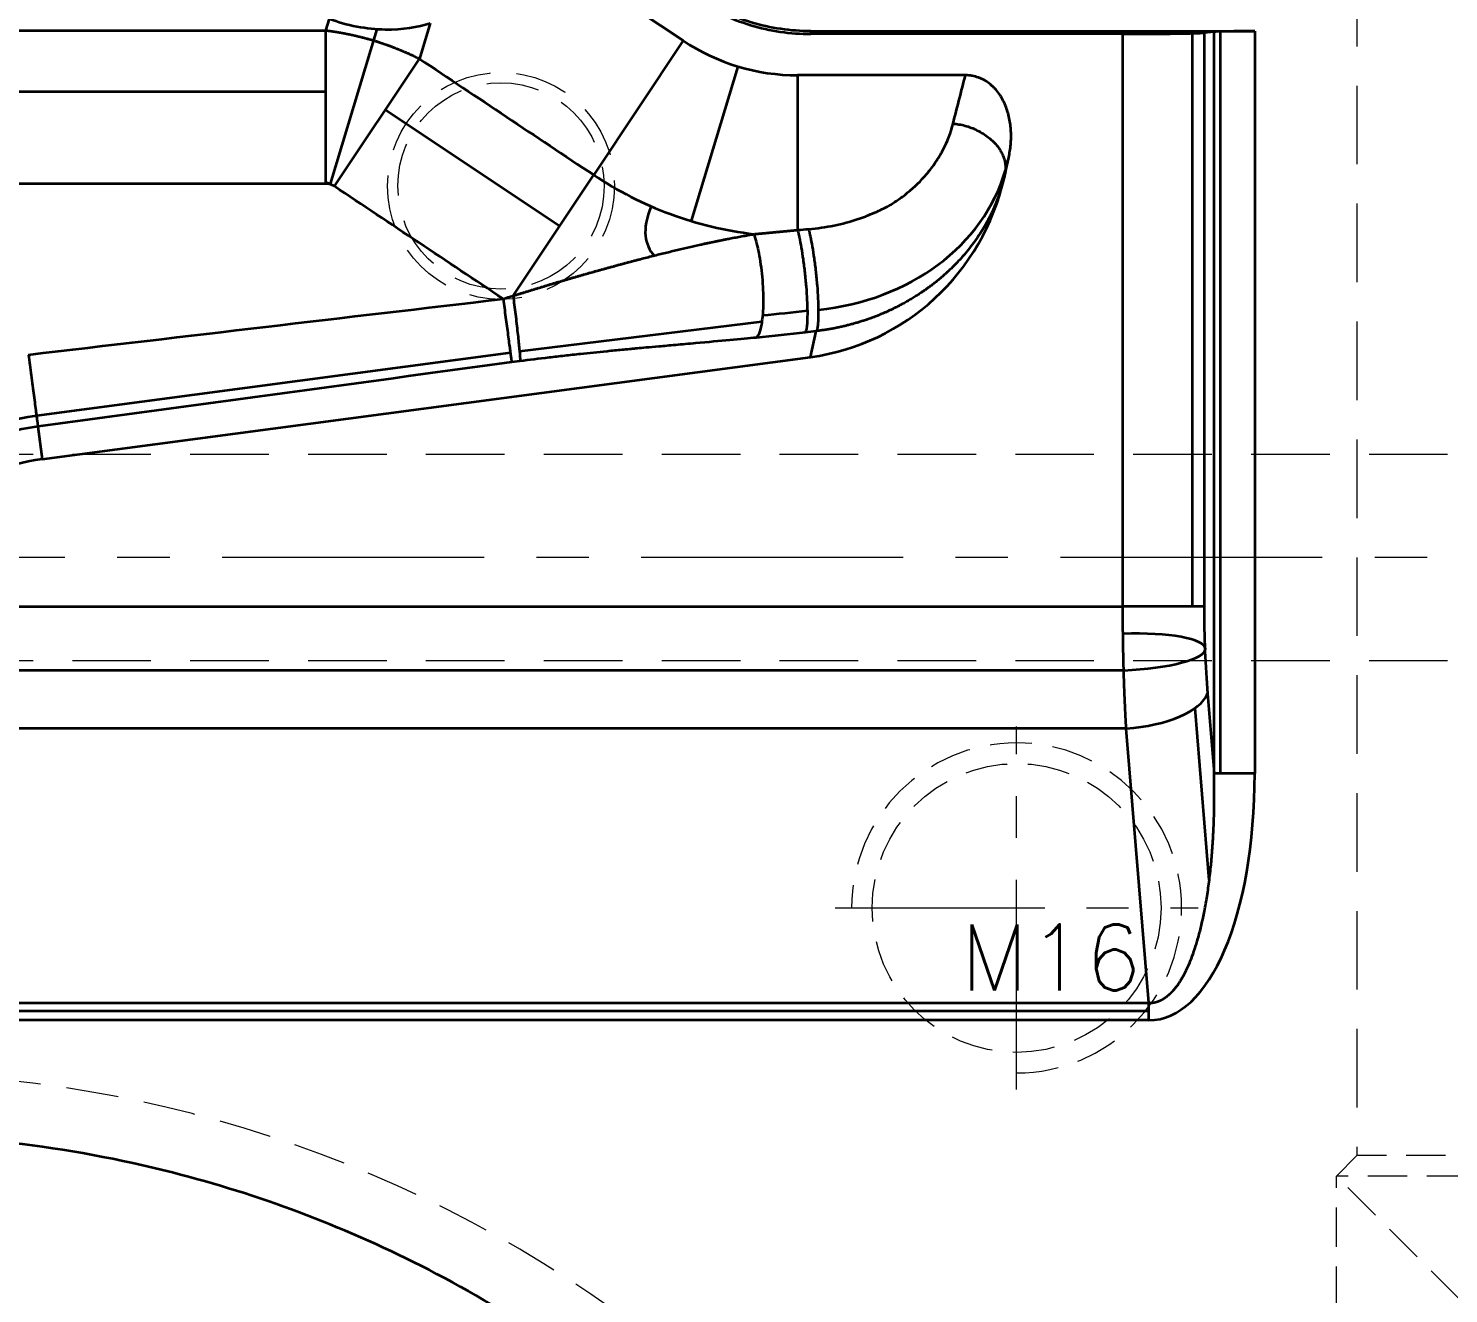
# Model space of a CAD drawing. Header units: millimetres. Extents: x -55 to 464, y 64 to 432.
# Drawn here: x 220.4 to 289.3, y 138.3 to 199.6 of the extents above; entities that cross this region are included whole.
import ezdxf

# ---------------------------------------------------------------- set-up
doc = ezdxf.new("R2010")
doc.units = ezdxf.units.MM
doc.linetypes.add('CENTER', pattern=[50.8, 31.75, -6.35, 6.35, -6.35])
doc.linetypes.add('HIDDEN', pattern=[9.525, 6.35, -3.175])
for name, color, linetype, lineweight in [('cool', 153, 'HIDDEN', 9), ('core', 7, 'Continuous', 20), ('screw', 33, 'Continuous', 13)]:
    doc.layers.add(name, color=color, linetype=linetype, lineweight=lineweight)
doc.styles.add('TXT', font='txt.shx', dxfattribs={"bigfont": 'gbcbig.shx'})

# ---------------------------------------------------------------- blocks, each defined once
blk = doc.blocks.new('screw_m16_g')
at = {"layer": 'screw', "color": 1, "linetype": 'CENTER', "ltscale": 0.32}
for p, q in [((0, -8.8), (0, 8.8)), ((-8.8, 0), (8.8, 0))]:
    blk.add_line(p, q, dxfattribs=at)
at = {"layer": 'screw', "color": 33, "linetype": 'HIDDEN', "ltscale": 0.32}
blk.add_circle((0, 0), 7, dxfattribs=at)
at = {"layer": 'screw', "color": 92, "linetype": 'HIDDEN', "ltscale": 0.32}
blk.add_arc((0, 0), 8, 270, 180, dxfattribs=at)
at = {"layer": 'screw', "color": 6, "style": 'TXT'}
blk.add_text('M16', height=3.2, dxfattribs=at).set_placement((-2.72, -4))
blk = doc.blocks.new('H-SL-1-1')
at = {"layer": 'cool', "ltscale": 0.6}
for p, q in [((14.33, 5), (485.67, 5)), ((14.33, -5), (485.67, -5))]:
    blk.add_line(p, q, dxfattribs=at)
at = {"layer": 'cool', "color": 1, "linetype": 'CENTER', "ltscale": 0.4}
blk.add_line((0, 0), (500, 0), dxfattribs=at)
blk = doc.blocks.new('cool_jt_g15')
at = {"layer": 'cool', "ltscale": 0.3}
for p, q in [((0, 6), (12, 6)), ((0, 6), (12, -6)), ((0, -6), (12, 6)), ((12, -6), (12, 6)), ((12, 6), (13, 5)), ((13, -5), (13, 5)), ((12, -6), (13, -5)), ((0, -6), (12, -6))]:
    blk.add_line(p, q, dxfattribs=at)
blk = doc.blocks.new('H-SL-2-1')
at = {"layer": 'cool', "ltscale": 0.6}
blk.add_line((339.5, -92), (339.5, -161), dxfattribs=at)
at = {"layer": 'cool', "ltscale": 0.6, "rotation": 90}
blk.add_blockref('cool_jt_g15', (344.5, -174), dxfattribs=at)

msp = doc.modelspace()

# ---------------------------------------------------------------- linework, layer by layer
at = {"layer": 'core', "color": 7, "linetype": 'Continuous', "lineweight": 35}
for p, q in [((252.163, 199.047), (243.107, 205.085)), ((234.837, 199.542), (235.009, 200.108)), ((239.893, 199.891), (239.372, 198.169)), ((234.837, 192.111), (234.837, 199.542)), ((235.062, 192.111), (237.332, 199.607)), ((252.163, 199.047), (247.822, 192.536)), ((258.352, 199.502), (279.87, 199.502)), ((273.478, 199.368), (258.352, 199.368)), ((273.478, 171.621), (273.478, 199.368)), ((276.834, 199.4), (276.834, 171.621)), ((277.9, 199.473), (277.417, 199.426)), ((277.417, 199.426), (277.417, 171.621)), ((277.9, 163.525), (277.9, 199.473)), ((278.192, 199.486), (278.192, 163.525)), ((279.87, 199.502), (279.87, 163.525)), ((235.25, 191.986), (239.372, 198.169)), ((254.812, 197.797), (252.544, 190.307)), ((257.71, 197.368), (257.71, 189.868)), ((265.847, 197.368), (257.71, 197.368)), ((234.837, 196.563), (70.821, 196.563)), ((246.169, 190.057), (237.719, 195.69)), ((267.721, 192.395), (267.942, 193.38)), ((234.837, 192.111), (70.821, 192.111)), ((234.837, 192.179), (235.062, 192.111)), ((243.917, 186.679), (247.822, 192.536)), ((267.739, 192.476), (267.721, 192.395)), ((244.226, 183.991), (255.978, 185.43)), ((258.336, 183.709), (258.617, 184.966)), ((243.783, 183.91), (220.811, 180.857)), ((221.09, 178.759), (258.336, 183.709)), ((244.256, 183.51), (243.844, 183.455)), ((220.879, 180.342), (221.09, 178.759)), ((212.777, 171.621), (273.478, 171.621)), ((277.417, 171.621), (273.478, 171.621)), ((273.522, 168.518), (211.591, 168.518)), ((277.582, 167.395), (277.9, 163.525)), ((277.67, 158.354), (276.984, 166.697)), ((273.643, 165.705), (210.395, 165.705)), ((274.736, 152.407), (273.643, 165.705)), ((279.87, 163.525), (277.9, 163.525)), ((209.054, 152.407), (274.736, 152.407)), ((274.736, 151.562), (274.736, 152.407)), ((274.736, 152.005), (209.198, 152.005)), ((274.736, 151.562), (209.378, 151.562))]:
    msp.add_line(p, q, dxfattribs=at)
at = {"layer": 'core', "color": 8, "linetype": 'HIDDEN', "lineweight": 18, "ltscale": 0.002}
msp.add_line((267.757, 192.556), (267.739, 192.476), dxfattribs=at)
at = {"layer": 'core', "color": 8, "linetype": 'HIDDEN', "lineweight": 18, "ltscale": 0.4}
for radius in [5.5, 5]:
    msp.add_circle((243.329, 192.005), radius, dxfattribs=at)
at = {"layer": 'core', "color": 7, "linetype": 'Continuous', "lineweight": 35}
for centre, radius, start, end in [((257.71, 207.368), 10, 236.30993, 270), ((222.407, 168.847), 12.116, 97.57007, 160.14901), ((222.407, 168.847), 10, 97.57007, 160.14901), ((212.829, 87.005), 59, 75.69779, 91.0466), ((212.829, 87.005), 59, 63.17589, 75.69779), ((212.829, 87.005), 59, 49.70386, 63.17589)]:
    msp.add_arc(centre, radius, start, end, dxfattribs=at)
at = {"layer": 'core', "color": 8, "linetype": 'HIDDEN', "lineweight": 18, "ltscale": 0.4}
msp.add_arc((212.829, 87.005), 62, 50.73197, 129.26803, dxfattribs=at)
at = {"layer": 'core', "color": 7, "linetype": 'Continuous', "lineweight": 35}
for centre, major_axis, ratio, start_param, end_param in [((273.478, 199.438), (4, 0), 0.017455, 4.712389, 6.108652), ((279.87, 199.467), (2, 0), 0.017455, 1.570796, 2.96706), ((256.987, 194.798), (2.445, 10.922), 0.982807, 3.48832, 4.712389), ((257.084, 195.233), (-10.983, 0.99), 0.841195, 1.794924, 2.979053), ((279.18, 171.621), (0, 10), 0.176327, 1.570796, 2.007129), ((273.478, 169.405), (4, 0.164), 0.221019, 4.714308, 7.842893), ((273.643, 167.395), (3.987, 0.328), 0.42145, 4.67775, 6.090511), ((273.777, 165.759), (-1.167, 14.189), 0.42145, 3.106954, 4.519714)]:
    msp.add_ellipse(centre, major_axis=major_axis, ratio=ratio, start_param=start_param, end_param=end_param, dxfattribs=at)
for points, knots in [([(252.738, 201.068), (253.564, 200.518), (254.47, 200.09), (256.368, 199.515), (257.36, 199.369), (258.352, 199.368)], [0, 0, 0, 0, 0.5, 0.5, 1, 1, 1, 1]), ([(258.352, 199.503), (257.373, 199.503), (256.395, 199.647), (254.521, 200.214), (253.627, 200.637), (252.813, 201.18)], [0, 0, 0, 0, 0.5, 0.5, 1, 1, 1, 1]), ([(235.009, 200.108), (235.412, 199.957), (235.873, 199.824), (236.805, 199.644), (237.276, 199.598), (238.571, 199.576), (239.297, 199.706), (239.893, 199.891)], [0, 0, 0, 0, 0.25, 0.25, 0.5, 0.5, 1, 1, 1, 1]), ([(70.821, 199.542), (92.16, 199.542), (113.498, 199.542), (161.504, 199.542), (188.171, 199.542), (221.504, 199.542), (228.171, 199.542), (234.837, 199.542)], [0, 0, 0, 0, 0.390307, 0.390307, 0.878061, 0.878061, 1, 1, 1, 1]), ([(234.837, 199.542), (234.854, 199.54), (234.886, 199.536), (234.935, 199.53), (234.984, 199.523), (235.033, 199.517), (235.082, 199.51), (235.131, 199.503), (235.18, 199.496), (235.229, 199.488), (235.278, 199.481), (235.326, 199.473), (235.375, 199.465), (235.424, 199.457), (235.473, 199.449), (235.522, 199.441), (235.57, 199.432), (235.619, 199.423), (235.668, 199.414), (235.717, 199.405), (235.765, 199.396), (235.814, 199.386), (235.863, 199.377), (235.911, 199.367), (235.96, 199.357), (236.008, 199.347), (236.057, 199.336), (236.105, 199.326), (236.154, 199.315), (236.202, 199.304), (236.251, 199.293), (236.299, 199.282), (236.348, 199.27), (236.396, 199.259), (236.444, 199.247), (236.492, 199.235), (236.541, 199.223), (236.589, 199.211), (236.637, 199.198), (236.685, 199.186), (236.733, 199.173), (236.781, 199.16), (236.829, 199.147), (236.877, 199.134), (236.925, 199.12), (236.973, 199.106), (237.02, 199.093), (237.068, 199.079), (237.116, 199.064), (237.164, 199.05), (237.211, 199.036), (237.259, 199.021), (237.306, 199.006), (237.354, 198.991), (237.401, 198.976), (237.448, 198.961), (237.495, 198.945), (237.543, 198.929), (237.59, 198.914), (237.637, 198.898), (237.684, 198.881), (237.731, 198.865), (237.778, 198.849), (237.825, 198.832), (237.871, 198.815), (237.918, 198.798), (237.965, 198.781), (238.011, 198.764), (238.058, 198.746), (238.104, 198.728), (238.15, 198.711), (238.197, 198.693), (238.243, 198.674), (238.289, 198.656), (238.335, 198.638), (238.381, 198.619), (238.427, 198.6), (238.473, 198.581), (238.519, 198.562), (238.564, 198.543), (238.61, 198.524), (238.655, 198.504), (238.701, 198.484), (238.746, 198.464), (238.791, 198.444), (238.837, 198.424), (238.882, 198.404), (238.927, 198.383), (238.972, 198.362), (239.017, 198.342), (239.061, 198.321), (239.106, 198.299), (239.15, 198.278), (239.195, 198.257), (239.239, 198.235), (239.284, 198.213), (239.328, 198.191), (239.357, 198.177), (239.372, 198.169)], [0, 0, 0, 0, 0.010418, 0.020836, 0.031253, 0.041671, 0.052088, 0.062506, 0.072923, 0.083341, 0.093758, 0.104175, 0.114592, 0.125009, 0.135426, 0.145843, 0.15626, 0.166677, 0.177094, 0.187511, 0.197928, 0.208344, 0.218761, 0.229177, 0.239594, 0.250011, 0.260427, 0.270844, 0.28126, 0.291676, 0.302093, 0.312509, 0.322925, 0.333342, 0.343758, 0.354174, 0.36459, 0.375007, 0.385423, 0.395839, 0.406255, 0.416671, 0.427087, 0.437503, 0.44792, 0.458336, 0.468752, 0.479168, 0.489584, 0.5, 0.510416, 0.520832, 0.531248, 0.541664, 0.55208, 0.562497, 0.572913, 0.583329, 0.593745, 0.604161, 0.614577, 0.624993, 0.63541, 0.645826, 0.656242, 0.666658, 0.677075, 0.687491, 0.697907, 0.708324, 0.71874, 0.729156, 0.739573, 0.749989, 0.760406, 0.770823, 0.781239, 0.791656, 0.802072, 0.812489, 0.822906, 0.833323, 0.84374, 0.854157, 0.864574, 0.874991, 0.885408, 0.895825, 0.906242, 0.916659, 0.927077, 0.937494, 0.947912, 0.958329, 0.968747, 0.979164, 0.989582, 1, 1, 1, 1]), ([(267.942, 193.38), (267.989, 193.59), (268.022, 193.801), (268.05, 194.119), (268.055, 194.225), (268.06, 194.438), (268.058, 194.544), (268.05, 194.704), (268.046, 194.758), (268.037, 194.865), (268.031, 194.918), (268.01, 195.079), (267.992, 195.185), (267.948, 195.394), (267.922, 195.497), (267.86, 195.702), (267.824, 195.803), (267.763, 195.952), (267.741, 196.001), (267.695, 196.099), (267.671, 196.147), (267.594, 196.289), (267.538, 196.38), (267.415, 196.555), (267.348, 196.639), (267.256, 196.738), (267.237, 196.758), (267.199, 196.796), (267.141, 196.853), (267.081, 196.906), (266.956, 197.007), (266.867, 197.068), (266.75, 197.135), (266.726, 197.148), (266.678, 197.173), (266.605, 197.208), (266.531, 197.239), (266.38, 197.294), (266.277, 197.321), (266.144, 197.345), (266.118, 197.349), (266.064, 197.356), (266.037, 197.359), (265.956, 197.366), (265.901, 197.368), (265.847, 197.368)], [0, 0, 0, 0, 0.125, 0.125, 0.1875, 0.1875, 0.25, 0.25, 0.28125, 0.28125, 0.3125, 0.3125, 0.375, 0.375, 0.4375, 0.4375, 0.5, 0.5, 0.53125, 0.53125, 0.5625, 0.5625, 0.625, 0.625, 0.6875, 0.6875, 0.703125, 0.703125, 0.71875, 0.75, 0.75, 0.8125, 0.8125, 0.828125, 0.828125, 0.84375, 0.875, 0.875, 0.9375, 0.9375, 0.953125, 0.953125, 0.96875, 0.96875, 1, 1, 1, 1]), ([(258.244, 189.912), (259.085, 189.981), (259.887, 190.144), (260.745, 190.435), (260.782, 190.448), (260.914, 190.497), (261.113, 190.571), (261.314, 190.654), (261.717, 190.83), (261.897, 190.917), (262.109, 191.033), (262.225, 191.099), (262.385, 191.197), (262.627, 191.355), (262.874, 191.54), (263.378, 191.95), (263.693, 192.256), (264.108, 192.745), (264.269, 192.954), (264.531, 193.341), (264.887, 193.937), (265.133, 194.58), (265.248, 195.029)], [0, 0, 0, 0, 0.25, 0.25, 0.28125, 0.28125, 0.3125, 0.375, 0.375, 0.5, 0.5, 0.53125, 0.53125, 0.5625, 0.625, 0.625, 0.75, 0.75, 0.8125, 0.8125, 0.875, 1, 1, 1, 1]), ([(235.25, 191.986), (235.18, 192.032), (235.103, 192.067), (234.962, 192.103), (234.899, 192.111), (234.837, 192.111)], [0, 0, 0, 0, 0.574613, 0.574613, 1, 1, 1, 1]), ([(247.822, 192.536), (248.401, 192.15), (249.003, 191.797), (250.245, 191.166), (250.884, 190.886), (252.19, 190.404), (252.858, 190.201), (254.212, 189.875), (254.898, 189.752), (255.59, 189.669)], [0, 0, 0, 0, 0.25, 0.25, 0.5, 0.5, 0.75, 0.75, 1, 1, 1, 1]), ([(267.757, 192.556), (267.754, 192.541), (267.747, 192.511), (267.737, 192.466), (267.726, 192.421), (267.715, 192.377), (267.704, 192.332), (267.693, 192.288), (267.681, 192.244), (267.67, 192.2), (267.658, 192.157), (267.646, 192.113), (267.633, 192.07), (267.621, 192.027), (267.608, 191.984), (267.596, 191.941), (267.583, 191.898), (267.569, 191.856), (267.556, 191.814), (267.542, 191.772), (267.529, 191.73), (267.515, 191.688), (267.501, 191.647), (267.486, 191.606), (267.472, 191.564), (267.457, 191.524), (267.443, 191.483), (267.428, 191.442), (267.413, 191.402), (267.397, 191.362), (267.382, 191.322), (267.367, 191.282), (267.351, 191.242), (267.335, 191.203), (267.319, 191.164), (267.303, 191.125), (267.287, 191.086), (267.27, 191.047), (267.254, 191.009), (267.237, 190.97), (267.22, 190.932), (267.203, 190.894), (267.186, 190.857), (267.169, 190.819), (267.152, 190.782), (267.135, 190.745), (267.117, 190.708), (267.099, 190.671), (267.082, 190.634), (267.064, 190.598), (267.046, 190.562), (267.028, 190.526), (267.009, 190.49), (266.991, 190.454), (266.973, 190.419), (266.954, 190.384), (266.935, 190.348), (266.917, 190.314), (266.898, 190.279), (266.879, 190.244), (266.86, 190.21), (266.841, 190.176), (266.822, 190.142), (266.802, 190.108), (266.783, 190.075), (266.764, 190.041), (266.744, 190.008), (266.725, 189.975), (266.705, 189.942), (266.685, 189.909), (266.665, 189.877), (266.645, 189.845), (266.625, 189.812), (266.605, 189.781), (266.585, 189.749), (266.565, 189.717), (266.475, 189.577), (266.309, 189.333), (266.054, 188.992), (265.784, 188.664), (265.502, 188.35), (265.252, 188.093), (265.042, 187.892), (264.88, 187.744), (264.719, 187.603), (264.561, 187.469), (264.406, 187.344), (264.254, 187.225), (264.105, 187.114), (263.961, 187.009), (263.82, 186.911), (263.698, 186.828), (263.593, 186.758), (263.502, 186.699), (263.409, 186.639), (263.313, 186.58), (263.215, 186.52), (263.114, 186.461), (263.011, 186.401), (262.905, 186.341), (262.797, 186.281), (262.686, 186.222), (262.572, 186.163), (262.456, 186.104), (262.337, 186.046), (262.216, 185.988), (262.092, 185.93), (261.965, 185.874), (261.85, 185.824), (261.749, 185.782), (261.663, 185.746), (261.576, 185.711), (261.488, 185.677), (261.4, 185.644), (261.312, 185.611), (261.223, 185.579), (261.134, 185.547), (261.045, 185.516), (260.955, 185.486), (260.865, 185.457), (260.775, 185.428), (260.684, 185.4), (260.593, 185.373), (260.502, 185.346), (260.41, 185.32), (260.318, 185.295), (260.226, 185.27), (260.133, 185.246), (260.04, 185.223), (259.947, 185.201), (259.854, 185.179), (259.76, 185.159), (259.666, 185.138), (259.572, 185.119), (259.477, 185.1), (259.383, 185.082), (259.288, 185.065), (259.192, 185.049), (259.097, 185.033), (259.001, 185.018), (258.906, 185.004), (258.81, 184.99), (258.713, 184.978), (258.649, 184.97), (258.617, 184.966)], [0, 0, 0, 0, 0.004191, 0.008368, 0.012531, 0.01668, 0.020816, 0.024938, 0.029046, 0.033141, 0.037222, 0.041289, 0.045343, 0.049383, 0.053409, 0.057421, 0.06142, 0.065405, 0.069377, 0.073334, 0.077279, 0.081209, 0.085126, 0.089029, 0.092918, 0.096794, 0.100656, 0.104505, 0.108339, 0.112161, 0.115968, 0.119762, 0.123542, 0.127309, 0.131062, 0.134801, 0.138527, 0.142239, 0.145937, 0.149622, 0.153293, 0.156951, 0.160595, 0.164225, 0.167842, 0.171445, 0.175035, 0.178611, 0.182173, 0.185722, 0.189257, 0.192779, 0.196287, 0.199782, 0.203263, 0.20673, 0.210184, 0.213624, 0.217051, 0.220464, 0.223864, 0.22725, 0.230622, 0.233981, 0.237327, 0.240659, 0.243977, 0.247282, 0.250574, 0.253852, 0.257116, 0.260367, 0.263604, 0.266828, 0.270039, 0.273236, 0.276419, 0.312641, 0.348325, 0.383478, 0.418109, 0.452223, 0.470504, 0.488136, 0.505121, 0.521458, 0.537151, 0.552199, 0.566605, 0.580372, 0.5935, 0.605994, 0.614021, 0.622187, 0.630494, 0.638941, 0.647528, 0.656256, 0.665126, 0.674136, 0.683289, 0.692583, 0.70202, 0.711598, 0.72132, 0.731184, 0.741191, 0.751341, 0.761634, 0.76844, 0.775245, 0.782049, 0.788852, 0.795655, 0.802457, 0.809258, 0.816059, 0.82286, 0.829661, 0.836462, 0.843263, 0.850064, 0.856865, 0.863668, 0.87047, 0.877274, 0.884078, 0.890883, 0.89769, 0.904497, 0.911306, 0.918117, 0.924929, 0.931742, 0.938558, 0.945375, 0.952195, 0.959017, 0.965841, 0.972667, 0.979496, 0.986328, 0.993163, 1, 1, 1, 1]), ([(243.917, 186.679), (243.939, 186.686), (243.982, 186.699), (244.046, 186.719), (244.111, 186.739), (244.175, 186.759), (244.24, 186.779), (244.304, 186.799), (244.369, 186.819), (244.434, 186.839), (244.498, 186.859), (244.563, 186.879), (244.628, 186.899), (244.693, 186.919), (244.758, 186.939), (244.822, 186.959), (244.887, 186.978), (244.952, 186.998), (245.017, 187.018), (245.082, 187.038), (245.147, 187.057), (245.212, 187.077), (245.277, 187.097), (245.342, 187.116), (245.407, 187.136), (245.471, 187.156), (245.536, 187.175), (245.601, 187.195), (245.666, 187.214), (245.731, 187.234), (245.796, 187.253), (245.861, 187.273), (245.926, 187.292), (245.991, 187.311), (246.056, 187.331), (246.121, 187.35), (246.186, 187.369), (246.251, 187.388), (246.315, 187.408), (246.38, 187.427), (246.445, 187.446), (246.51, 187.465), (246.575, 187.484), (246.639, 187.503), (246.704, 187.522), (246.769, 187.541), (246.834, 187.56), (246.898, 187.578), (246.963, 187.597), (247.028, 187.616), (247.092, 187.635), (247.157, 187.653), (247.222, 187.672), (247.286, 187.691), (247.351, 187.709), (247.415, 187.727), (247.48, 187.746), (247.544, 187.764), (247.608, 187.783), (247.673, 187.801), (247.737, 187.819), (247.801, 187.837), (247.866, 187.856), (247.93, 187.874), (247.994, 187.892), (248.058, 187.91), (248.122, 187.928), (248.186, 187.945), (248.25, 187.963), (248.314, 187.981), (248.378, 187.999), (248.442, 188.017), (248.506, 188.034), (248.57, 188.052), (248.634, 188.069), (248.698, 188.087), (248.762, 188.104), (248.825, 188.122), (248.889, 188.139), (248.953, 188.156), (249.016, 188.174), (249.08, 188.191), (249.143, 188.208), (249.207, 188.225), (249.27, 188.242), (249.334, 188.259), (249.397, 188.276), (249.46, 188.293), (249.523, 188.31), (249.587, 188.326), (249.65, 188.343), (249.713, 188.36), (249.776, 188.376), (249.839, 188.393), (249.902, 188.409), (249.965, 188.426), (250.028, 188.442), (250.274, 188.506), (250.698, 188.615), (251.294, 188.763), (251.877, 188.904), (252.448, 189.037), (252.88, 189.133), (253.174, 189.197), (253.334, 189.232), (253.493, 189.266), (253.65, 189.299), (253.806, 189.331), (253.96, 189.362), (254.114, 189.393), (254.266, 189.424), (254.417, 189.453), (254.567, 189.482), (254.716, 189.511), (254.864, 189.538), (255.011, 189.565), (255.157, 189.592), (255.302, 189.618), (255.446, 189.644), (255.542, 189.66), (255.59, 189.669)], [0, 0, 0, 0, 0.005375, 0.010753, 0.016135, 0.021521, 0.02691, 0.032302, 0.037697, 0.043096, 0.048497, 0.053902, 0.059309, 0.064719, 0.070133, 0.075548, 0.080967, 0.086388, 0.091811, 0.097237, 0.102665, 0.108095, 0.113527, 0.118962, 0.124399, 0.129837, 0.135278, 0.14072, 0.146164, 0.15161, 0.157057, 0.162506, 0.167957, 0.173409, 0.178862, 0.184317, 0.189773, 0.19523, 0.200688, 0.206148, 0.211608, 0.217069, 0.222532, 0.227995, 0.233459, 0.238923, 0.244389, 0.249855, 0.255321, 0.260788, 0.266256, 0.271724, 0.277192, 0.282661, 0.28813, 0.293599, 0.299069, 0.304539, 0.310008, 0.315478, 0.320948, 0.326418, 0.331888, 0.337358, 0.342827, 0.348297, 0.353766, 0.359235, 0.364704, 0.370172, 0.37564, 0.381108, 0.386575, 0.392042, 0.397508, 0.402974, 0.40844, 0.413904, 0.419369, 0.424832, 0.430295, 0.435758, 0.44122, 0.446681, 0.452141, 0.4576, 0.463059, 0.468517, 0.473974, 0.479431, 0.484886, 0.490341, 0.495795, 0.501248, 0.5067, 0.512152, 0.517602, 0.523051, 0.57603, 0.627943, 0.678831, 0.728743, 0.777735, 0.791818, 0.805762, 0.819569, 0.833243, 0.846786, 0.8602, 0.873488, 0.886652, 0.899695, 0.912619, 0.925428, 0.938124, 0.950709, 0.963186, 0.975559, 0.987829, 1, 1, 1, 1]), ([(255.59, 189.669), (255.613, 189.671), (255.659, 189.675), (255.729, 189.681), (255.799, 189.688), (255.868, 189.694), (255.937, 189.7), (256.006, 189.707), (256.076, 189.713), (256.145, 189.719), (256.214, 189.726), (256.282, 189.732), (256.351, 189.739), (256.42, 189.745), (256.488, 189.751), (256.557, 189.758), (256.625, 189.764), (256.693, 189.771), (256.762, 189.777), (256.83, 189.784), (256.898, 189.79), (256.966, 189.796), (257.034, 189.803), (257.102, 189.809), (257.17, 189.816), (257.237, 189.822), (257.305, 189.829), (257.373, 189.835), (257.44, 189.842), (257.508, 189.848), (257.575, 189.855), (257.642, 189.861), (257.687, 189.865), (257.71, 189.868)], [0, 0, 0, 0, 0.033235, 0.066392, 0.099473, 0.132479, 0.16541, 0.198269, 0.231057, 0.263774, 0.296422, 0.329003, 0.361518, 0.393968, 0.426354, 0.458678, 0.490942, 0.523146, 0.555291, 0.58738, 0.619413, 0.651393, 0.68332, 0.715195, 0.747021, 0.778798, 0.810528, 0.842212, 0.873853, 0.90545, 0.937006, 0.968522, 1, 1, 1, 1]), ([(255.711, 184.648), (254.98, 184.577), (253.996, 184.486), (252.447, 184.349), (252.077, 184.317), (251.487, 184.264), (250.692, 184.193), (250.164, 184.145), (249.903, 184.121), (249.805, 184.112), (249.679, 184.101), (249.491, 184.083), (249.061, 184.042), (248.234, 183.962), (247.584, 183.896), (247.074, 183.842), (246.914, 183.825), (246.656, 183.797), (246.273, 183.755), (245.404, 183.655), (244.703, 183.569), (244.256, 183.51)], [0, 0, 0, 0, 0.25, 0.25, 0.3125, 0.3125, 0.375, 0.5, 0.5, 0.515625, 0.515625, 0.53125, 0.5625, 0.625, 0.75, 0.75, 0.78125, 0.78125, 0.8125, 0.875, 1, 1, 1, 1]), ([(220.879, 180.342), (220.356, 180.271), (219.838, 180.164), (218.822, 179.882), (218.323, 179.705), (217.355, 179.287), (216.886, 179.045), (215.984, 178.499), (215.552, 178.195), (214.733, 177.531), (214.346, 177.172), (213.625, 176.403), (213.291, 175.994), (212.682, 175.135), (212.407, 174.685), (211.921, 173.751), (211.71, 173.268), (211.532, 172.773)], [0, 0, 0, 0, 0.125, 0.125, 0.25, 0.25, 0.375, 0.375, 0.5, 0.5, 0.625, 0.625, 0.75, 0.75, 0.875, 0.875, 1, 1, 1, 1]), ([(273.643, 165.705), (273.642, 165.722), (273.64, 165.757), (273.637, 165.81), (273.634, 165.863), (273.631, 165.916), (273.628, 165.969), (273.625, 166.022), (273.622, 166.075), (273.619, 166.128), (273.616, 166.181), (273.613, 166.235), (273.611, 166.288), (273.608, 166.342), (273.605, 166.395), (273.602, 166.449), (273.6, 166.503), (273.597, 166.556), (273.595, 166.61), (273.592, 166.664), (273.589, 166.718), (273.587, 166.772), (273.584, 166.826), (273.582, 166.881), (273.58, 166.935), (273.577, 166.989), (273.575, 167.044), (273.572, 167.098), (273.57, 167.152), (273.568, 167.207), (273.565, 167.262), (273.563, 167.316), (273.561, 167.371), (273.559, 167.426), (273.557, 167.481), (273.555, 167.536), (273.552, 167.591), (273.55, 167.646), (273.548, 167.701), (273.546, 167.756), (273.544, 167.811), (273.542, 167.866), (273.541, 167.921), (273.539, 167.977), (273.537, 168.032), (273.535, 168.087), (273.533, 168.143), (273.531, 168.198), (273.53, 168.254), (273.528, 168.309), (273.526, 168.365), (273.525, 168.42), (273.523, 168.476), (273.521, 168.532), (273.52, 168.588), (273.518, 168.643), (273.517, 168.699), (273.515, 168.755), (273.514, 168.811), (273.512, 168.867), (273.511, 168.923), (273.51, 168.979), (273.508, 169.034), (273.507, 169.09), (273.506, 169.147), (273.504, 169.203), (273.503, 169.259), (273.502, 169.315), (273.501, 169.371), (273.5, 169.427), (273.499, 169.483), (273.497, 169.539), (273.496, 169.595), (273.495, 169.652), (273.494, 169.708), (273.493, 169.764), (273.492, 169.82), (273.492, 169.877), (273.491, 169.933), (273.49, 169.989), (273.489, 170.045), (273.488, 170.102), (273.487, 170.158), (273.487, 170.214), (273.486, 170.271), (273.485, 170.327), (273.485, 170.383), (273.484, 170.44), (273.483, 170.496), (273.483, 170.552), (273.482, 170.609), (273.482, 170.665), (273.481, 170.721), (273.481, 170.778), (273.481, 170.834), (273.48, 170.89), (273.48, 170.946), (273.479, 171.003), (273.479, 171.059), (273.479, 171.115), (273.479, 171.172), (273.478, 171.228), (273.478, 171.284), (273.478, 171.34), (273.478, 171.397), (273.478, 171.453), (273.478, 171.509), (273.478, 171.565), (273.478, 171.603), (273.478, 171.621)], [0, 0, 0, 0, 0.009504, 0.019005, 0.028504, 0.037999, 0.047491, 0.05698, 0.066465, 0.075948, 0.085428, 0.094905, 0.104378, 0.113849, 0.123317, 0.132781, 0.142243, 0.151701, 0.161157, 0.170609, 0.180058, 0.189505, 0.198948, 0.208388, 0.217826, 0.22726, 0.236691, 0.246119, 0.255544, 0.264967, 0.274386, 0.283802, 0.293215, 0.302625, 0.312032, 0.321437, 0.330838, 0.340236, 0.349631, 0.359023, 0.368412, 0.377799, 0.387182, 0.396562, 0.40594, 0.415314, 0.424685, 0.434054, 0.443419, 0.452781, 0.462141, 0.471497, 0.480851, 0.490202, 0.499549, 0.508894, 0.518236, 0.527574, 0.53691, 0.546243, 0.555573, 0.5649, 0.574224, 0.583545, 0.592864, 0.602179, 0.611491, 0.620801, 0.630107, 0.639411, 0.648712, 0.658009, 0.667304, 0.676596, 0.685885, 0.695171, 0.704455, 0.713735, 0.723012, 0.732287, 0.741559, 0.750827, 0.760093, 0.769356, 0.778616, 0.787874, 0.797128, 0.806379, 0.815628, 0.824874, 0.834117, 0.843357, 0.852594, 0.861828, 0.871059, 0.880288, 0.889514, 0.898736, 0.907956, 0.917174, 0.926388, 0.935599, 0.944808, 0.954014, 0.963217, 0.972417, 0.981614, 0.990808, 1, 1, 1, 1]), ([(274.736, 152.407), (274.742, 152.407), (274.753, 152.406), (274.769, 152.406), (274.786, 152.406), (274.802, 152.406), (274.819, 152.407), (274.835, 152.408), (274.852, 152.409), (274.868, 152.41), (274.885, 152.411), (274.901, 152.413), (274.918, 152.415), (274.934, 152.417), (274.951, 152.419), (274.967, 152.422), (274.983, 152.424), (275, 152.427), (275.016, 152.43), (275.032, 152.434), (275.048, 152.438), (275.065, 152.442), (275.081, 152.446), (275.097, 152.45), (275.113, 152.455), (275.13, 152.459), (275.146, 152.464), (275.162, 152.47), (275.178, 152.475), (275.194, 152.481), (275.21, 152.487), (275.226, 152.493), (275.242, 152.5), (275.258, 152.506), (275.274, 152.513), (275.29, 152.52), (275.306, 152.527), (275.322, 152.535), (275.338, 152.543), (275.354, 152.551), (275.37, 152.559), (275.386, 152.568), (275.401, 152.576), (275.417, 152.585), (275.433, 152.594), (275.449, 152.604), (275.464, 152.613), (275.48, 152.623), (275.496, 152.633), (275.511, 152.644), (275.527, 152.654), (275.543, 152.665), (275.558, 152.676), (275.574, 152.687), (275.589, 152.698), (275.605, 152.71), (275.62, 152.722), (275.635, 152.734), (275.651, 152.746), (275.666, 152.759), (275.682, 152.772), (275.697, 152.785), (275.712, 152.798), (275.727, 152.812), (275.742, 152.825), (275.758, 152.839), (275.773, 152.853), (275.788, 152.868), (275.803, 152.882), (275.818, 152.897), (275.833, 152.912), (275.848, 152.928), (275.863, 152.943), (275.878, 152.959), (275.893, 152.975), (275.908, 152.991), (275.922, 153.008), (275.937, 153.024), (275.952, 153.041), (275.967, 153.058), (275.981, 153.076), (275.996, 153.093), (276.01, 153.111), (276.025, 153.129), (276.039, 153.147), (276.054, 153.166), (276.133, 153.268), (276.272, 153.47), (276.458, 153.793), (276.638, 154.161), (276.809, 154.572), (276.972, 155.027), (277.13, 155.543), (277.282, 156.127), (277.424, 156.785), (277.553, 157.505), (277.666, 158.286), (277.732, 158.873), (277.768, 159.245), (277.78, 159.382), (277.792, 159.522), (277.804, 159.666), (277.815, 159.812), (277.826, 159.96), (277.836, 160.112), (277.846, 160.266), (277.855, 160.424), (277.863, 160.584), (277.871, 160.747), (277.879, 160.912), (277.885, 161.081), (277.891, 161.252), (277.897, 161.426), (277.901, 161.603), (277.905, 161.783), (277.908, 161.965), (277.911, 162.151), (277.912, 162.339), (277.912, 162.53), (277.912, 162.723), (277.911, 162.92), (277.908, 163.119), (277.905, 163.321), (277.902, 163.456), (277.9, 163.525)], [0, 0, 0, 0, 0.001343, 0.002684, 0.004024, 0.005363, 0.006702, 0.00804, 0.009377, 0.010715, 0.012052, 0.01339, 0.014729, 0.016069, 0.01741, 0.018752, 0.020096, 0.021441, 0.022789, 0.024139, 0.025492, 0.026847, 0.028206, 0.029568, 0.030933, 0.032302, 0.033674, 0.035051, 0.036433, 0.037819, 0.03921, 0.040605, 0.042006, 0.043413, 0.044825, 0.046243, 0.047667, 0.049097, 0.050534, 0.051977, 0.053427, 0.054884, 0.056348, 0.05782, 0.059299, 0.060786, 0.062281, 0.063784, 0.065296, 0.066815, 0.068344, 0.069881, 0.071427, 0.072982, 0.074546, 0.076119, 0.077702, 0.079295, 0.080898, 0.08251, 0.084133, 0.085765, 0.087408, 0.089062, 0.090726, 0.092401, 0.094087, 0.095783, 0.097491, 0.09921, 0.10094, 0.102682, 0.104435, 0.1062, 0.107976, 0.109765, 0.111565, 0.113377, 0.115202, 0.117039, 0.118888, 0.120749, 0.122623, 0.12451, 0.126409, 0.128321, 0.130246, 0.157838, 0.18822, 0.221524, 0.25785, 0.297274, 0.339856, 0.390119, 0.445088, 0.5048, 0.569285, 0.638564, 0.649627, 0.660916, 0.672432, 0.684175, 0.696145, 0.708342, 0.720766, 0.733416, 0.746294, 0.7594, 0.772732, 0.786291, 0.800078, 0.814092, 0.828334, 0.842802, 0.857499, 0.872422, 0.887573, 0.902951, 0.918557, 0.934391, 0.950452, 0.96674, 0.983256, 1, 1, 1, 1])]:
    msp.add_open_spline(points, degree=3, knots=knots, dxfattribs=at)
for points, degree in [([(258.352, 199.502), (258.352, 199.368)], 1), ([(239.372, 198.169), (242.189, 196.292), (245.005, 194.414), (247.822, 192.536)], 3), ([(265.248, 195.029), (265.448, 195.809), (265.647, 196.588), (265.847, 197.368)], 3), ([(243.436, 186.528), (240.707, 188.348), (237.978, 190.167), (235.25, 191.986)], 3), ([(250.612, 191.024), (250.13, 189.868), (250.307, 189.139), (250.747, 188.626)], 3), ([(257.71, 189.868), (257.888, 189.882), (258.066, 189.897), (258.244, 189.912)], 3), ([(243.436, 186.529), (243.596, 186.579), (243.757, 186.629), (243.917, 186.679)], 3), ([(220.417, 183.821), (228.09, 184.724), (235.763, 185.626), (243.435, 186.529)], 3), ([(258.181, 185.946), (257.455, 185.863), (256.73, 185.786), (256.011, 185.716)], 3), ([(258.084, 184.903), (257.315, 184.813), (256.523, 184.728), (255.711, 184.648)], 3), ([(258.617, 184.966), (258.439, 184.945), (258.262, 184.924), (258.084, 184.903)], 3), ([(243.844, 183.455), (236.189, 182.417), (228.534, 181.38), (220.879, 180.342)], 3)]:
    msp.add_open_spline(points, degree=degree, dxfattribs=at)
for points, weights in [([(265.248, 195.029), (268.244, 194.729), (267.757, 192.556)], [1, 0.647182442458, 1]), ([(255.59, 189.669), (256.899, 185.794), (255.711, 184.648)], [1, 0.451293750027, 1]), ([(257.71, 189.868), (258.668, 185.999), (258.084, 184.903)], [1, 0.441993782062, 1]), ([(258.244, 189.912), (259.199, 186.058), (258.617, 184.966)], [1, 0.441993782062, 1]), ([(243.917, 186.679), (244.265, 183.987), (244.256, 183.51)], [1, 0.756463819286, 1]), ([(243.435, 186.528), (243.783, 183.91), (243.844, 183.455)], [0.999937068748, 0.766075912978, 1]), ([(220.417, 183.821), (220.811, 180.857), (220.879, 180.342)], [1, 0.766044443119, 1])]:
    msp.add_rational_spline(points, weights, degree=2, dxfattribs=at)

# ---------------------------------------------------------------- block references
for name, p in [('H-SL-2-1', (-54.672, 306.005)), ('H-SL-1-1', (-54.672, 174.005))]:
    msp.add_blockref(name, p)
at = {"layer": 'screw'}
msp.add_blockref('screw_m16_g', (268.328, 157.005), dxfattribs=at)

doc.saveas('drawing.dxf')
